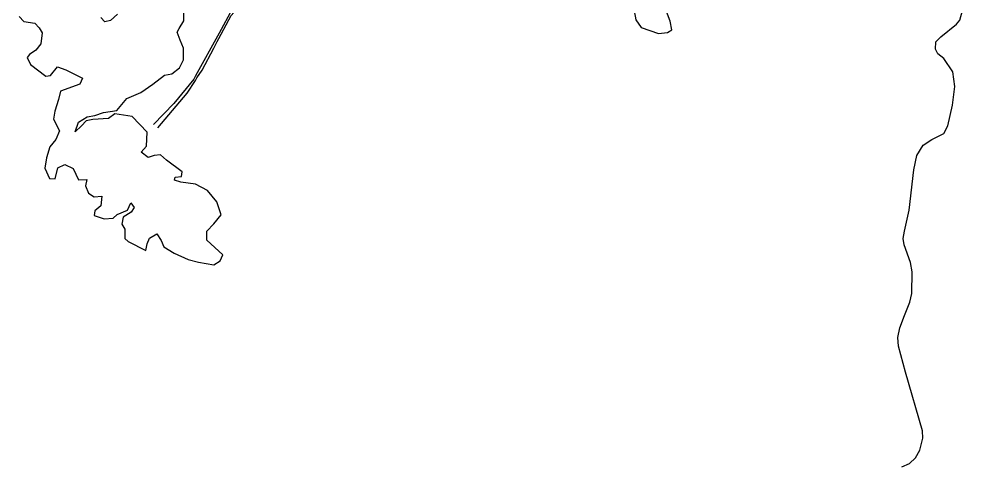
# Model space of a CAD drawing. Header units: metres. Extents: x 120.824 to 121.306, y 29.492 to 29.793.
# Drawn here: x 120.9465 to 120.9982, y 29.4919 to 29.5162 of the extents above; entities that cross this region are included whole.
import ezdxf

# ---------------------------------------------------------------- set-up
doc = ezdxf.new("R2010")
doc.units = ezdxf.units.M
doc.layers.add('DEFAULT', color=7, linetype='Continuous')
doc.layers.add('ROADS', color=1, linetype='Continuous')

msp = doc.modelspace()

# ---------------------------------------------------------------- linework, layer by layer
at = {"layer": 'DEFAULT'}
for points in [[(120.946501, 29.516364), (120.946758, 29.516093), (120.947359, 29.516), (120.947595, 29.515757), (120.947756, 29.515477), (120.947681, 29.514879), (120.947423, 29.514534), (120.94708, 29.514291), (120.94694, 29.514142), (120.947123, 29.513759), (120.94796, 29.513115), (120.948217, 29.513152), (120.948603, 29.513628), (120.949054, 29.513469), (120.949945, 29.513012), (120.949805, 29.512695), (120.948764, 29.512302), (120.948657, 29.511854), (120.948453, 29.511229), (120.948378, 29.51079), (120.948711, 29.510146), (120.948496, 29.509688), (120.948174, 29.509277), (120.947992, 29.508689), (120.947906, 29.508129), (120.948153, 29.507559), (120.948464, 29.50755), (120.948614, 29.508147), (120.949, 29.508325), (120.94944, 29.50811), (120.949741, 29.507494), (120.950181, 29.507513), (120.950116, 29.507167), (120.950288, 29.506766), (120.950588, 29.50657), (120.951007, 29.506607), (120.950942, 29.506075), (120.95062, 29.505813), (120.950588, 29.505552), (120.951125, 29.505365), (120.951618, 29.505412), (120.951843, 29.505598), (120.952401, 29.505851), (120.952573, 29.506233), (120.952766, 29.505981), (120.952605, 29.505738), (120.952165, 29.505468), (120.952101, 29.505076), (120.952251, 29.504805), (120.952262, 29.5043), (120.952444, 29.504132), (120.953389, 29.503656), (120.953474, 29.504011), (120.953603, 29.504319), (120.954, 29.504553), (120.954225, 29.504189), (120.954375, 29.503852), (120.954944, 29.503498), (120.955695, 29.503171), (120.956264, 29.503012), (120.957101, 29.502881), (120.957433, 29.503087), (120.957583, 29.503423), (120.956714, 29.504207), (120.956714, 29.504693), (120.95709, 29.505094), (120.957487, 29.505589), (120.957251, 29.506289), (120.956747, 29.506906), (120.956092, 29.507261), (120.955309, 29.507363), (120.954955, 29.507466), (120.954998, 29.507634), (120.95533, 29.507671), (120.955373, 29.507933), (120.954515, 29.508558), (120.954193, 29.508848), (120.95385, 29.50882), (120.953517, 29.508708), (120.953152, 29.508988), (120.953431, 29.509324), (120.953464, 29.510071), (120.952659, 29.51093), (120.951715, 29.511079), (120.951361, 29.510818), (120.950513, 29.510771), (120.950159, 29.510687), (120.949902, 29.510426), (120.949548, 29.510099), (120.94973, 29.510631), (120.950202, 29.510911), (120.950631, 29.510977), (120.951103, 29.511145), (120.951822, 29.511257), (120.952369, 29.51191), (120.953131, 29.512228), (120.953785, 29.512695), (120.954408, 29.513171), (120.954805, 29.513255), (120.955234, 29.513582), (120.955438, 29.514011), (120.955448, 29.514637), (120.955266, 29.515085), (120.955094, 29.515514), (120.955202, 29.51572), (120.955459, 29.516121), (120.95547, 29.516607)], [(120.951865, 29.516495), (120.951479, 29.51614), (120.951168, 29.516074), (120.950953, 29.516317)], [(120.979952, 29.516677), (120.980038, 29.516182), (120.980328, 29.515771), (120.981272, 29.515445), (120.981765, 29.515491), (120.982001, 29.515641), (120.981905, 29.516108), (120.981712, 29.51664)]]:
    msp.add_lwpolyline(points, dxfattribs=at)
at = {"layer": 'ROADS'}
for points in [[(120.965024, 29.529489), (120.964998, 29.52935), (120.964395, 29.52418), (120.964382, 29.524073), (120.964241, 29.522858), (120.964051, 29.522118), (120.963499, 29.521107), (120.962332, 29.520021), (120.961383, 29.519409), (120.959549, 29.518225), (120.958773, 29.517575), (120.958089, 29.516765), (120.957387, 29.515459), (120.956107, 29.513132), (120.956013, 29.512962), (120.954921, 29.511641), (120.953806, 29.5105)], [(120.954042, 29.510319), (120.955641, 29.512205), (120.956091, 29.512896), (120.95618, 29.513032), (120.956456, 29.513456), (120.957087, 29.514637), (120.957281, 29.515002), (120.957368, 29.515165), (120.958033, 29.516425), (120.959138, 29.517676), (120.960544, 29.518666), (120.962014, 29.519599), (120.963516, 29.520878), (120.964224, 29.522036), (120.964481, 29.522923), (120.964606, 29.52405), (120.964617, 29.524154), (120.965179, 29.529224), (120.965191, 29.52931), (120.965211, 29.529448)], [(120.994499, 29.49189), (120.994929, 29.492082), (120.995249, 29.492394), (120.995493, 29.4928), (120.995646, 29.493457), (120.995623, 29.493856), (120.994715, 29.497044), (120.994326, 29.498452), (120.994295, 29.498931), (120.994394, 29.499442), (120.994661, 29.500126), (120.994944, 29.500844), (120.995058, 29.501315), (120.995074, 29.502498), (120.994982, 29.503002), (120.994631, 29.503965), (120.994578, 29.504297), (120.994661, 29.504696), (120.994898, 29.505838), (120.995165, 29.50803), (120.995331, 29.508817), (120.995674, 29.509377), (120.996146, 29.509676), (120.99679, 29.510012), (120.997005, 29.510423), (120.997262, 29.511543), (120.997391, 29.512552), (120.997283, 29.513355), (120.99679, 29.514083), (120.996468, 29.514336), (120.996345, 29.514591), (120.99636, 29.514992), (120.996637, 29.51526), (120.997483, 29.515943), (120.997653, 29.51617), (120.99816, 29.517951)]]:
    msp.add_lwpolyline(points, dxfattribs=at)

doc.saveas('drawing.dxf')
